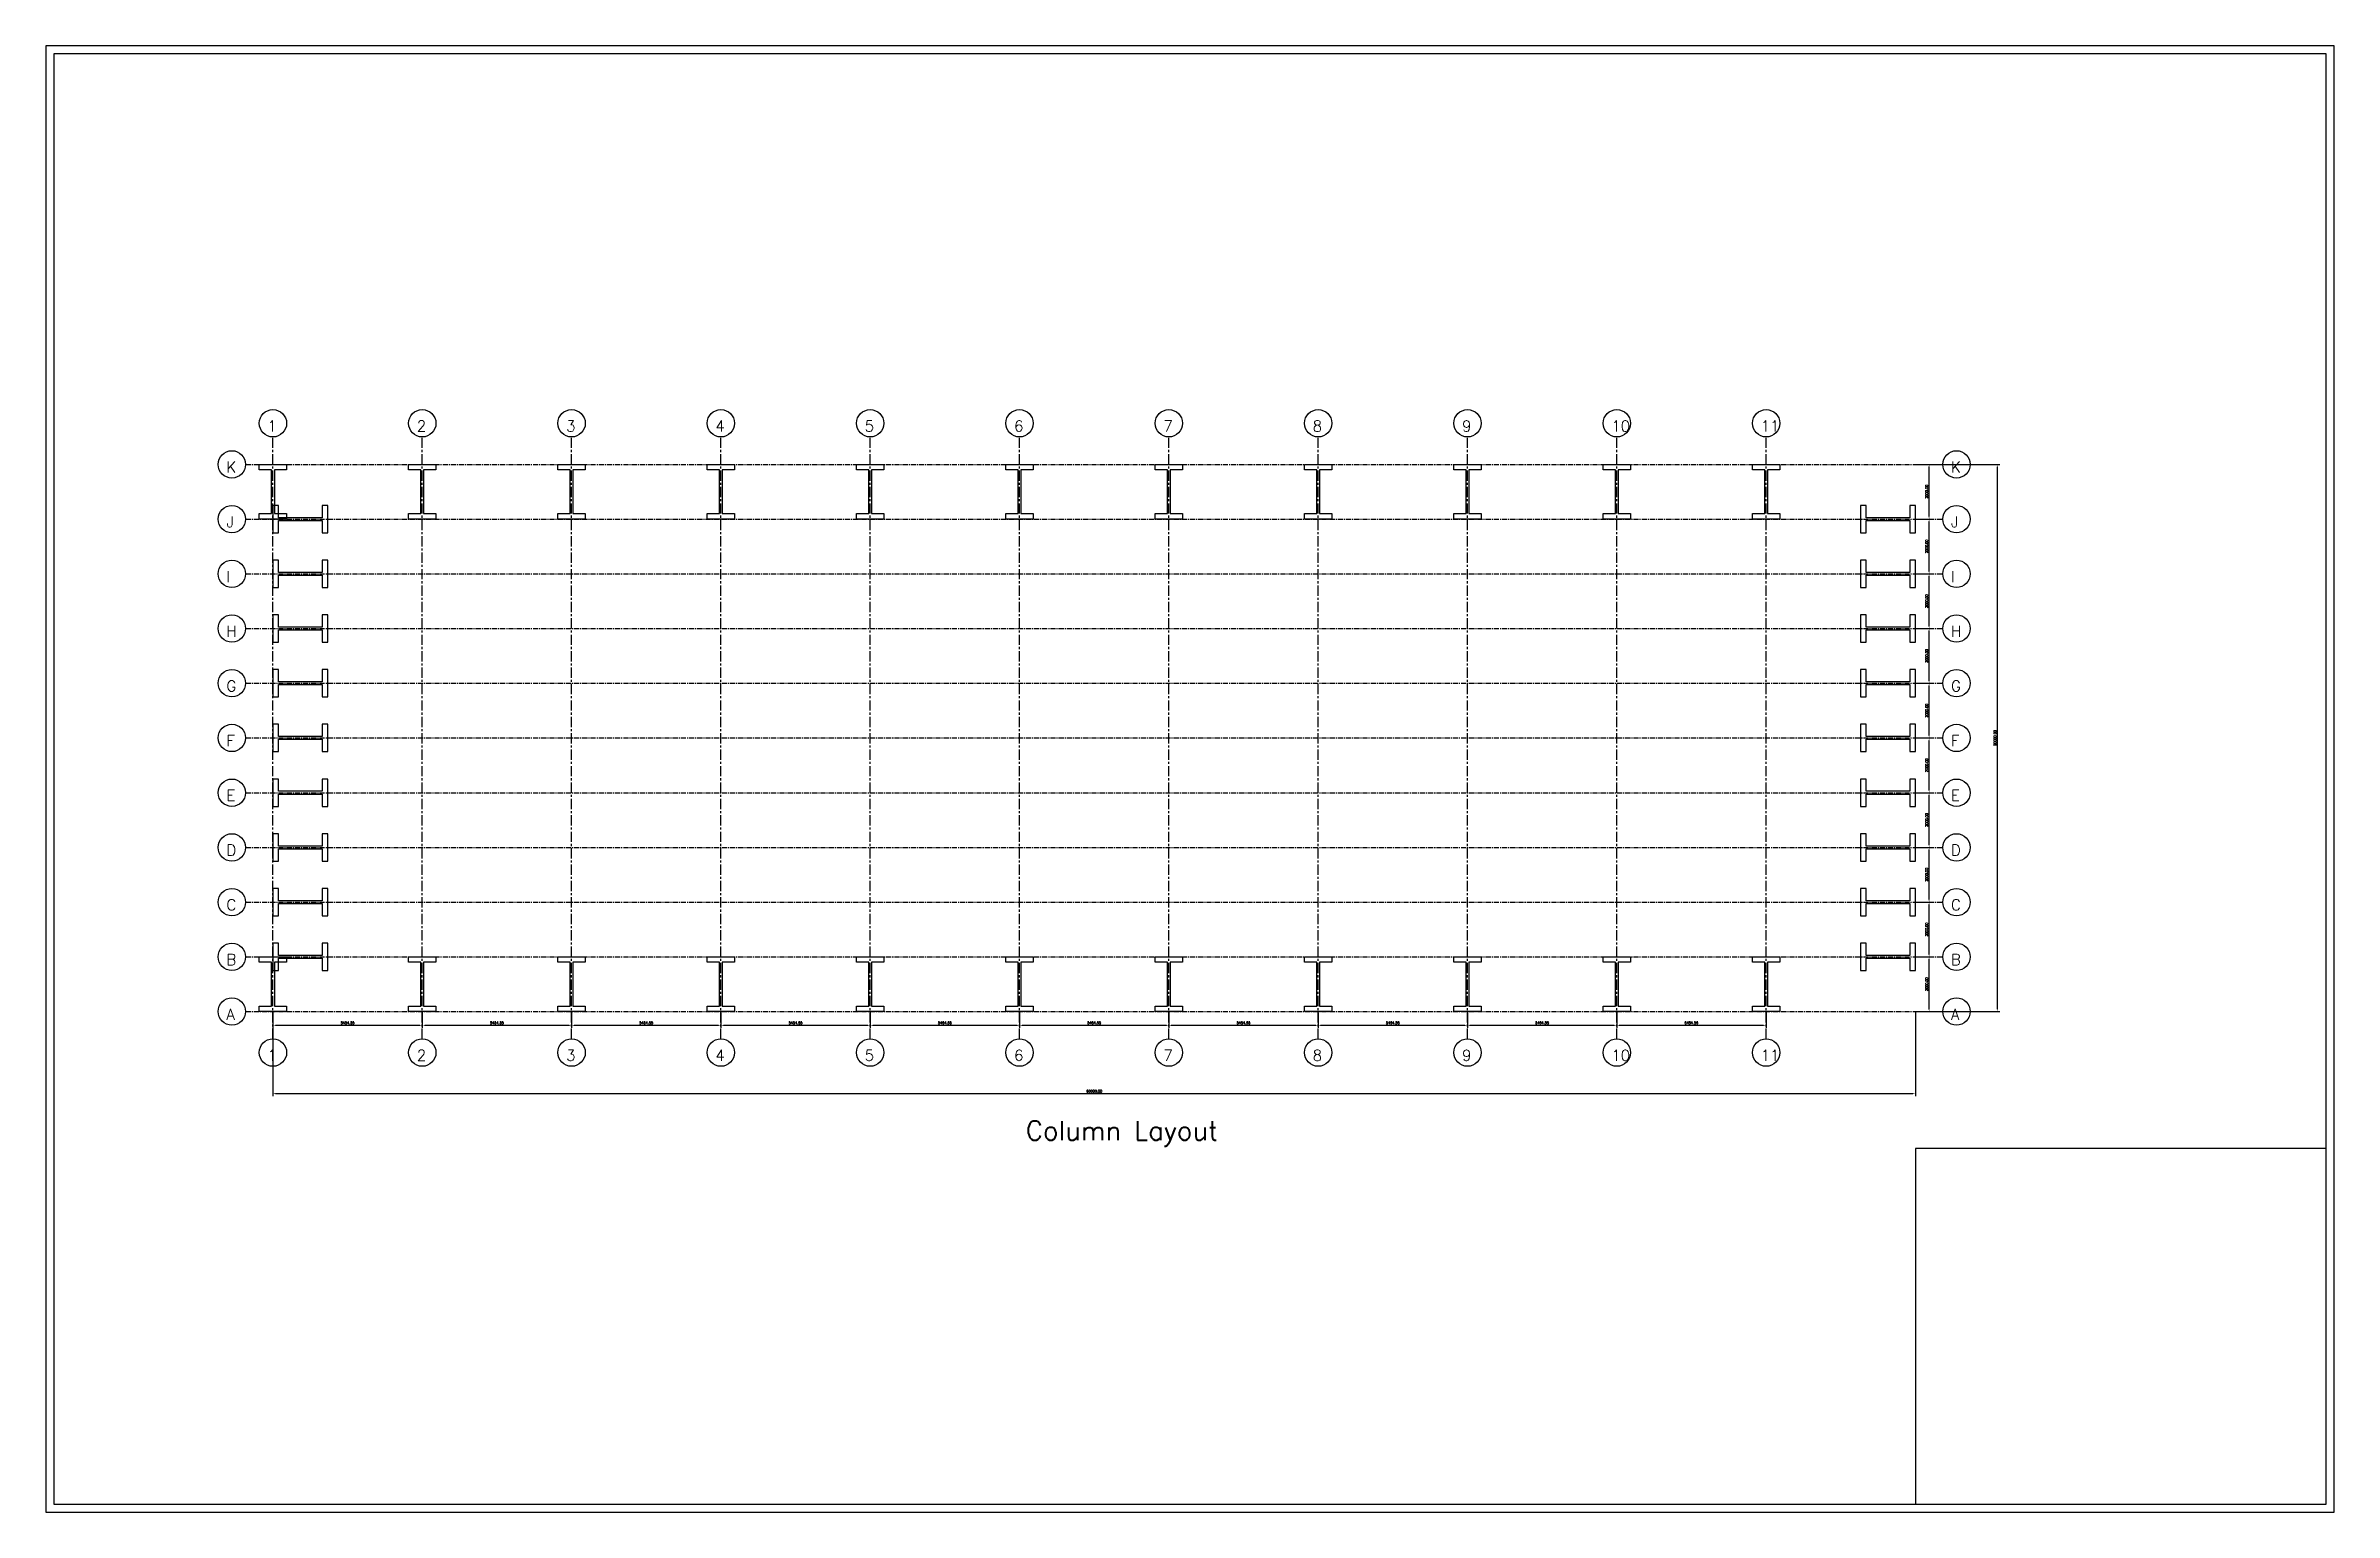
# Model space of a CAD drawing. Extents: x -8300 to 75300, y -18300 to 35300.
import ezdxf

# ---------------------------------------------------------------- set-up
doc = ezdxf.new("R2010")
doc.units = 0
doc.linetypes.add('Center', pattern=[2, 1.25, -0.25, 0.25, -0.25])
for name, color, linetype in [('Border', 3, 'Continuous'), ('Columns', 5, 'Continuous'), ('Dimensions', 6, 'Continuous'), ('Grids', 1, 'Continuous'), ('Text', 2, 'Continuous')]:
    doc.layers.add(name, color=color, linetype=linetype)
doc.styles.get("Standard").update_dxf_attribs({"font": 'simplex.shx'})
doc.dimstyles.new('karim', dxfattribs={"dimscale": 500, "dimtxt": 0.18, "dimasz": 0.18, "dimexe": 0.18, "dimexo": 0.0625, "dimgap": 0.09, "dimtad": 1, "dimzin": 0, "dimdsep": 46, "dimtxsty": 'Standard', "dimcen": 0.09, "dimadec": 0, "dimazin": 0, "dimtfac": 1, "dimtdec": 4, "dimtofl": 0, "dimtmove": 0, "dimatfit": 3, "dimfxl": 1, "dimtolj": 1, "dimtzin": 0, "dimarcsym": 0})

# ---------------------------------------------------------------- blocks, each defined once
blk = doc.blocks.new('Vertical Down I Column')
blk.add_polyline3d([(-500, 0, 0), (-500, 200, 0), (-50, 200, 0), (-50, 1800, 0), (-500, 1800, 0), (-500, 2000, 0), (500, 2000, 0), (500, 1800, 0), (50, 1800, 0), (50, 200, 0), (500, 200, 0), (500, 0, 0), (-500, 0, 0)], close=True)
blk = doc.blocks.new('*D1')
at = {"color": 0, "linetype": 'ByBlock', "lineweight": -2}
for p, q in [((0, -31), (0, -590)), ((90, -500), (5365, -500)), ((5455, -31), (5455, -590))]:
    blk.add_line(p, q, dxfattribs=at)
at = {"color": 0}
for points in [[(0, -500), (90, -485), (90, -515)], [(5455, -500), (5365, -515), (5365, -485)]]:
    blk.add_solid(points, dxfattribs=at)
at = {"layer": 'Defpoints'}
for p in [(0, 0), (5455, 0), (5455, -500)]:
    blk.add_point(p, dxfattribs=at)
at = {"color": 0, "insert": (2727, -455), "char_height": 90, "attachment_point": 8}
blk.add_mtext('5454.55', dxfattribs=at)
blk = doc.blocks.new('*D2')
at = {"color": 0, "linetype": 'ByBlock', "lineweight": -2}
for p, q in [((5455, -31), (5455, -590)), ((5545, -500), (10819, -500)), ((10909, -31), (10909, -590))]:
    blk.add_line(p, q, dxfattribs=at)
at = {"color": 0}
for points in [[(5455, -500), (5545, -485), (5545, -515)], [(10909, -500), (10819, -515), (10819, -485)]]:
    blk.add_solid(points, dxfattribs=at)
at = {"layer": 'Defpoints'}
for p in [(5455, 0), (10909, 0), (10909, -500)]:
    blk.add_point(p, dxfattribs=at)
at = {"color": 0, "insert": (8182, -455), "char_height": 90, "attachment_point": 8}
blk.add_mtext('5454.55', dxfattribs=at)
blk = doc.blocks.new('*D3')
at = {"color": 0, "linetype": 'ByBlock', "lineweight": -2}
for p, q in [((10909, -31), (10909, -590)), ((10999, -500), (16274, -500)), ((16364, -31), (16364, -590))]:
    blk.add_line(p, q, dxfattribs=at)
at = {"color": 0}
for points in [[(10909, -500), (10999, -485), (10999, -515)], [(16364, -500), (16274, -515), (16274, -485)]]:
    blk.add_solid(points, dxfattribs=at)
at = {"layer": 'Defpoints'}
for p in [(10909, 0), (16364, 0), (16364, -500)]:
    blk.add_point(p, dxfattribs=at)
at = {"color": 0, "insert": (13636, -455), "char_height": 90, "attachment_point": 8}
blk.add_mtext('5454.55', dxfattribs=at)
blk = doc.blocks.new('*D4')
at = {"color": 0, "linetype": 'ByBlock', "lineweight": -2}
for p, q in [((16364, -31), (16364, -590)), ((16454, -500), (21728, -500)), ((21818, -31), (21818, -590))]:
    blk.add_line(p, q, dxfattribs=at)
at = {"color": 0}
for points in [[(16364, -500), (16454, -485), (16454, -515)], [(21818, -500), (21728, -515), (21728, -485)]]:
    blk.add_solid(points, dxfattribs=at)
at = {"layer": 'Defpoints'}
for p in [(16364, 0), (21818, 0), (21818, -500)]:
    blk.add_point(p, dxfattribs=at)
at = {"color": 0, "insert": (19091, -455), "char_height": 90, "attachment_point": 8}
blk.add_mtext('5454.55', dxfattribs=at)
blk = doc.blocks.new('*D5')
at = {"color": 0, "linetype": 'ByBlock', "lineweight": -2}
for p, q in [((21818, -31), (21818, -590)), ((21908, -500), (27183, -500)), ((27273, -31), (27273, -590))]:
    blk.add_line(p, q, dxfattribs=at)
at = {"color": 0}
for points in [[(21818, -500), (21908, -485), (21908, -515)], [(27273, -500), (27183, -515), (27183, -485)]]:
    blk.add_solid(points, dxfattribs=at)
at = {"layer": 'Defpoints'}
for p in [(21818, 0), (27273, 0), (27273, -500)]:
    blk.add_point(p, dxfattribs=at)
at = {"color": 0, "insert": (24545, -455), "char_height": 90, "attachment_point": 8}
blk.add_mtext('5454.55', dxfattribs=at)
blk = doc.blocks.new('*D6')
at = {"color": 0, "linetype": 'ByBlock', "lineweight": -2}
for p, q in [((27273, -31), (27273, -590)), ((27363, -500), (32637, -500)), ((32727, -31), (32727, -590))]:
    blk.add_line(p, q, dxfattribs=at)
at = {"color": 0}
for points in [[(27273, -500), (27363, -485), (27363, -515)], [(32727, -500), (32637, -515), (32637, -485)]]:
    blk.add_solid(points, dxfattribs=at)
at = {"layer": 'Defpoints'}
for p in [(27273, 0), (32727, 0), (32727, -500)]:
    blk.add_point(p, dxfattribs=at)
at = {"color": 0, "insert": (30000, -455), "char_height": 90, "attachment_point": 8}
blk.add_mtext('5454.55', dxfattribs=at)
blk = doc.blocks.new('*D7')
at = {"color": 0, "linetype": 'ByBlock', "lineweight": -2}
for p, q in [((32727, -31), (32727, -590)), ((32817, -500), (38092, -500)), ((38182, -31), (38182, -590))]:
    blk.add_line(p, q, dxfattribs=at)
at = {"color": 0}
for points in [[(32727, -500), (32817, -485), (32817, -515)], [(38182, -500), (38092, -515), (38092, -485)]]:
    blk.add_solid(points, dxfattribs=at)
at = {"layer": 'Defpoints'}
for p in [(32727, 0), (38182, 0), (38182, -500)]:
    blk.add_point(p, dxfattribs=at)
at = {"color": 0, "insert": (35455, -455), "char_height": 90, "attachment_point": 8}
blk.add_mtext('5454.55', dxfattribs=at)
blk = doc.blocks.new('*D8')
at = {"color": 0, "linetype": 'ByBlock', "lineweight": -2}
for p, q in [((38182, -31), (38182, -590)), ((38272, -500), (43546, -500)), ((43636, -31), (43636, -590))]:
    blk.add_line(p, q, dxfattribs=at)
at = {"color": 0}
for points in [[(38182, -500), (38272, -485), (38272, -515)], [(43636, -500), (43546, -515), (43546, -485)]]:
    blk.add_solid(points, dxfattribs=at)
at = {"layer": 'Defpoints'}
for p in [(38182, 0), (43636, 0), (43636, -500)]:
    blk.add_point(p, dxfattribs=at)
at = {"color": 0, "insert": (40909, -455), "char_height": 90, "attachment_point": 8}
blk.add_mtext('5454.55', dxfattribs=at)
blk = doc.blocks.new('*D9')
at = {"color": 0, "linetype": 'ByBlock', "lineweight": -2}
for p, q in [((43636, -31), (43636, -590)), ((43726, -500), (49001, -500)), ((49091, -31), (49091, -590))]:
    blk.add_line(p, q, dxfattribs=at)
at = {"color": 0}
for points in [[(43636, -500), (43726, -485), (43726, -515)], [(49091, -500), (49001, -515), (49001, -485)]]:
    blk.add_solid(points, dxfattribs=at)
at = {"layer": 'Defpoints'}
for p in [(43636, 0), (49091, 0), (49091, -500)]:
    blk.add_point(p, dxfattribs=at)
at = {"color": 0, "insert": (46364, -455), "char_height": 90, "attachment_point": 8}
blk.add_mtext('5454.55', dxfattribs=at)
blk = doc.blocks.new('*D10')
at = {"color": 0, "linetype": 'ByBlock', "lineweight": -2}
for p, q in [((49091, -31), (49091, -590)), ((49181, -500), (54455, -500)), ((54545, -31), (54545, -590))]:
    blk.add_line(p, q, dxfattribs=at)
at = {"color": 0}
for points in [[(49091, -500), (49181, -485), (49181, -515)], [(54545, -500), (54455, -515), (54455, -485)]]:
    blk.add_solid(points, dxfattribs=at)
at = {"layer": 'Defpoints'}
for p in [(49091, 0), (54545, 0), (54545, -500)]:
    blk.add_point(p, dxfattribs=at)
at = {"color": 0, "insert": (51818, -455), "char_height": 90, "attachment_point": 8}
blk.add_mtext('5454.55', dxfattribs=at)
blk = doc.blocks.new('Horizontal Left I beam')
blk.add_polyline3d([(0, -500, 0), (200, -500, 0), (200, -50, 0), (1800, -50, 0), (1800, -500, 0), (2000, -500, 0), (2000, 500, 0), (1800, 500, 0), (1800, 50, 0), (200, 50, 0), (200, 500, 0), (0, 500, 0), (0, -500, 0)], close=True)
blk = doc.blocks.new('Horizontal right I Column')
blk.add_polyline3d([(0, -500, 0), (200, -500, 0), (200, -50, 0), (1800, -50, 0), (1800, -500, 0), (2000, -500, 0), (2000, 500, 0), (1800, 500, 0), (1800, 50, 0), (200, 50, 0), (200, 500, 0), (0, 500, 0), (0, -500, 0)], close=True)
blk = doc.blocks.new('*D11')
at = {"color": 0, "linetype": 'ByBlock', "lineweight": -2}
for p, q in [((60031.25, 2000), (60590, 2000)), ((60500, 90), (60500, 1910)), ((60031.25, 0), (60590, 0))]:
    blk.add_line(p, q, dxfattribs=at)
at = {"color": 0}
for points in [[(60500, 2000), (60515, 1910), (60485, 1910)], [(60500, 0), (60485, 90), (60515, 90)]]:
    blk.add_solid(points, dxfattribs=at)
at = {"layer": 'Defpoints'}
for p in [(60000, 2000), (60500, 2000), (60000, 0)]:
    blk.add_point(p, dxfattribs=at)
at = {"color": 0, "insert": (60455, 1000), "char_height": 90, "attachment_point": 8, "rotation": 90}
blk.add_mtext('2000.00', dxfattribs=at)
blk = doc.blocks.new('*D12')
at = {"color": 0, "linetype": 'ByBlock', "lineweight": -2}
for p, q in [((60031.25, 4000), (60590, 4000)), ((60500, 2090), (60500, 3910)), ((60031.25, 2000), (60590, 2000))]:
    blk.add_line(p, q, dxfattribs=at)
at = {"color": 0}
for points in [[(60500, 4000), (60515, 3910), (60485, 3910)], [(60500, 2000), (60485, 2090), (60515, 2090)]]:
    blk.add_solid(points, dxfattribs=at)
at = {"layer": 'Defpoints'}
for p in [(60000, 4000), (60500, 4000), (60000, 2000)]:
    blk.add_point(p, dxfattribs=at)
at = {"color": 0, "insert": (60455, 3000), "char_height": 90, "attachment_point": 8, "rotation": 90}
blk.add_mtext('2000.00', dxfattribs=at)
blk = doc.blocks.new('*D13')
at = {"color": 0, "linetype": 'ByBlock', "lineweight": -2}
for p, q in [((60031.25, 6000), (60590, 6000)), ((60500, 4090), (60500, 5910)), ((60031.25, 4000), (60590, 4000))]:
    blk.add_line(p, q, dxfattribs=at)
at = {"color": 0}
for points in [[(60500, 6000), (60515, 5910), (60485, 5910)], [(60500, 4000), (60485, 4090), (60515, 4090)]]:
    blk.add_solid(points, dxfattribs=at)
at = {"layer": 'Defpoints'}
for p in [(60000, 6000), (60500, 6000), (60000, 4000)]:
    blk.add_point(p, dxfattribs=at)
at = {"color": 0, "insert": (60455, 5000), "char_height": 90, "attachment_point": 8, "rotation": 90}
blk.add_mtext('2000.00', dxfattribs=at)
blk = doc.blocks.new('*D14')
at = {"color": 0, "linetype": 'ByBlock', "lineweight": -2}
for p, q in [((60031.25, 8000), (60590, 8000)), ((60500, 6090), (60500, 7910)), ((60031.25, 6000), (60590, 6000))]:
    blk.add_line(p, q, dxfattribs=at)
at = {"color": 0}
for points in [[(60500, 8000), (60515, 7910), (60485, 7910)], [(60500, 6000), (60485, 6090), (60515, 6090)]]:
    blk.add_solid(points, dxfattribs=at)
at = {"layer": 'Defpoints'}
for p in [(60000, 8000), (60500, 8000), (60000, 6000)]:
    blk.add_point(p, dxfattribs=at)
at = {"color": 0, "insert": (60455, 7000), "char_height": 90, "attachment_point": 8, "rotation": 90}
blk.add_mtext('2000.00', dxfattribs=at)
blk = doc.blocks.new('*D15')
at = {"color": 0, "linetype": 'ByBlock', "lineweight": -2}
for p, q in [((60031.25, 10000), (60590, 10000)), ((60500, 8090), (60500, 9910)), ((60031.25, 8000), (60590, 8000))]:
    blk.add_line(p, q, dxfattribs=at)
at = {"color": 0}
for points in [[(60500, 10000), (60515, 9910), (60485, 9910)], [(60500, 8000), (60485, 8090), (60515, 8090)]]:
    blk.add_solid(points, dxfattribs=at)
at = {"layer": 'Defpoints'}
for p in [(60000, 10000), (60500, 10000), (60000, 8000)]:
    blk.add_point(p, dxfattribs=at)
at = {"color": 0, "insert": (60455, 9000), "char_height": 90, "attachment_point": 8, "rotation": 90}
blk.add_mtext('2000.00', dxfattribs=at)
blk = doc.blocks.new('*D16')
at = {"color": 0, "linetype": 'ByBlock', "lineweight": -2}
for p, q in [((60031.25, 12000), (60590, 12000)), ((60500, 10090), (60500, 11910)), ((60031.25, 10000), (60590, 10000))]:
    blk.add_line(p, q, dxfattribs=at)
at = {"color": 0}
for points in [[(60500, 12000), (60515, 11910), (60485, 11910)], [(60500, 10000), (60485, 10090), (60515, 10090)]]:
    blk.add_solid(points, dxfattribs=at)
at = {"layer": 'Defpoints'}
for p in [(60000, 12000), (60500, 12000), (60000, 10000)]:
    blk.add_point(p, dxfattribs=at)
at = {"color": 0, "insert": (60455, 11000), "char_height": 90, "attachment_point": 8, "rotation": 90}
blk.add_mtext('2000.00', dxfattribs=at)
blk = doc.blocks.new('*D17')
at = {"color": 0, "linetype": 'ByBlock', "lineweight": -2}
for p, q in [((60031.25, 14000), (60590, 14000)), ((60500, 12090), (60500, 13910)), ((60031.25, 12000), (60590, 12000))]:
    blk.add_line(p, q, dxfattribs=at)
at = {"color": 0}
for points in [[(60500, 14000), (60515, 13910), (60485, 13910)], [(60500, 12000), (60485, 12090), (60515, 12090)]]:
    blk.add_solid(points, dxfattribs=at)
at = {"layer": 'Defpoints'}
for p in [(60000, 14000), (60500, 14000), (60000, 12000)]:
    blk.add_point(p, dxfattribs=at)
at = {"color": 0, "insert": (60455, 13000), "char_height": 90, "attachment_point": 8, "rotation": 90}
blk.add_mtext('2000.00', dxfattribs=at)
blk = doc.blocks.new('*D18')
at = {"color": 0, "linetype": 'ByBlock', "lineweight": -2}
for p, q in [((60031.25, 16000), (60590, 16000)), ((60500, 14090), (60500, 15910)), ((60031.25, 14000), (60590, 14000))]:
    blk.add_line(p, q, dxfattribs=at)
at = {"color": 0}
for points in [[(60500, 16000), (60515, 15910), (60485, 15910)], [(60500, 14000), (60485, 14090), (60515, 14090)]]:
    blk.add_solid(points, dxfattribs=at)
at = {"layer": 'Defpoints'}
for p in [(60000, 16000), (60500, 16000), (60000, 14000)]:
    blk.add_point(p, dxfattribs=at)
at = {"color": 0, "insert": (60455, 15000), "char_height": 90, "attachment_point": 8, "rotation": 90}
blk.add_mtext('2000.00', dxfattribs=at)
blk = doc.blocks.new('*D19')
at = {"color": 0, "linetype": 'ByBlock', "lineweight": -2}
for p, q in [((60031.25, 18000), (60590, 18000)), ((60500, 16090), (60500, 17910)), ((60031.25, 16000), (60590, 16000))]:
    blk.add_line(p, q, dxfattribs=at)
at = {"color": 0}
for points in [[(60500, 18000), (60515, 17910), (60485, 17910)], [(60500, 16000), (60485, 16090), (60515, 16090)]]:
    blk.add_solid(points, dxfattribs=at)
at = {"layer": 'Defpoints'}
for p in [(60000, 18000), (60500, 18000), (60000, 16000)]:
    blk.add_point(p, dxfattribs=at)
at = {"color": 0, "insert": (60455, 17000), "char_height": 90, "attachment_point": 8, "rotation": 90}
blk.add_mtext('2000.00', dxfattribs=at)
blk = doc.blocks.new('*D20')
at = {"color": 0, "linetype": 'ByBlock', "lineweight": -2}
for p, q in [((60031.25, 20000), (60590, 20000)), ((60500, 18090), (60500, 19910)), ((60031.25, 18000), (60590, 18000))]:
    blk.add_line(p, q, dxfattribs=at)
at = {"color": 0}
for points in [[(60500, 20000), (60515, 19910), (60485, 19910)], [(60500, 18000), (60485, 18090), (60515, 18090)]]:
    blk.add_solid(points, dxfattribs=at)
at = {"layer": 'Defpoints'}
for p in [(60000, 20000), (60500, 20000), (60000, 18000)]:
    blk.add_point(p, dxfattribs=at)
at = {"color": 0, "insert": (60455, 19000), "char_height": 90, "attachment_point": 8, "rotation": 90}
blk.add_mtext('2000.00', dxfattribs=at)
blk = doc.blocks.new('*D21')
at = {"color": 0, "linetype": 'ByBlock', "lineweight": -2}
for p, q in [((0, -31.25), (0, -3090)), ((60000, -31.25), (60000, -3090)), ((90, -3000), (59910, -3000))]:
    blk.add_line(p, q, dxfattribs=at)
at = {"color": 0}
for points in [[(0, -3000), (90, -2985), (90, -3015)], [(60000, -3000), (59910, -3015), (59910, -2985)]]:
    blk.add_solid(points, dxfattribs=at)
at = {"layer": 'Defpoints'}
for p in [(0, 0), (60000, 0), (60000, -3000)]:
    blk.add_point(p, dxfattribs=at)
at = {"color": 0, "insert": (30000, -2955), "char_height": 90, "attachment_point": 8}
blk.add_mtext('60000.00', dxfattribs=at)
blk = doc.blocks.new('*D22')
at = {"color": 0, "linetype": 'ByBlock', "lineweight": -2}
for p, q in [((60031.25, 20000), (63090, 20000)), ((63000, 90), (63000, 19910)), ((60031.25, 0), (63090, 0))]:
    blk.add_line(p, q, dxfattribs=at)
at = {"color": 0}
for points in [[(63000, 20000), (63015, 19910), (62985, 19910)], [(63000, 0), (62985, 90), (63015, 90)]]:
    blk.add_solid(points, dxfattribs=at)
at = {"layer": 'Defpoints'}
for p in [(60000, 20000), (63000, 20000), (60000, 0)]:
    blk.add_point(p, dxfattribs=at)
at = {"color": 0, "insert": (62955, 10000), "char_height": 90, "attachment_point": 8, "rotation": 90}
blk.add_mtext('20000.00', dxfattribs=at)

msp = doc.modelspace()

# ---------------------------------------------------------------- linework, layer by layer
at = {"layer": 'Border'}
for points in [[(-8300, -18300, 0), (75300, -18300, 0), (75300, 35300, 0), (-8300, 35300, 0), (-8300, -18300, 0)], [(-8000, -18000, 0), (75000, -18000, 0), (75000, 35000, 0), (-8000, 35000, 0), (-8000, -18000, 0)], [(60000, -18000, 0), (75000, -18000, 0), (75000, -5000, 0), (60000, -5000, 0), (60000, -18000, 0)]]:
    msp.add_polyline3d(points, dxfattribs=at)
at = {"layer": 'Grids', "linetype": 'Center', "ltscale": 300}
for p, q in [((0, -1000), (0, 21000)), ((5454.545, -1000), (5454.545, 21000)), ((10909.091, -1000), (10909.091, 21000)), ((16363.636, -1000), (16363.636, 21000)), ((21818.182, -1000), (21818.182, 21000)), ((27272.727, -1000), (27272.727, 21000)), ((32727.273, -1000), (32727.273, 21000)), ((38181.818, -1000), (38181.818, 21000)), ((43636.364, -1000), (43636.364, 21000)), ((49090.909, -1000), (49090.909, 21000)), ((54545.455, -1000), (54545.455, 21000))]:
    msp.add_line(p, q, dxfattribs=at)
at = {"layer": 'Grids', "linetype": 'Center', "ltscale": 150}
for p, q in [((-1000, 20000), (61000, 20000)), ((-1000, 18000), (61000, 18000)), ((-1000, 16000), (61000, 16000)), ((-1000, 14000), (61000, 14000)), ((-1000, 12000), (61000, 12000)), ((-1000, 10000), (61000, 10000)), ((-1000, 8000), (61000, 8000)), ((-1000, 6000), (61000, 6000)), ((-1000, 4000), (61000, 4000)), ((-1000, 2000), (61000, 2000)), ((-1000, 0), (61000, 0))]:
    msp.add_line(p, q, dxfattribs=at)
at = {"layer": 'Grids'}
for centre in [(0, 21500), (5454.545, 21500), (10909.091, 21500), (16363.636, 21500), (21818.182, 21500), (27272.727, 21500), (32727.273, 21500), (38181.818, 21500), (43636.364, 21500), (49090.909, 21500), (54545.455, 21500), (-1500, 20000), (61500, 20000), (-1500, 18000), (61500, 18000), (-1500, 16000), (61500, 16000), (-1500, 14000), (61500, 14000), (-1500, 12000), (61500, 12000), (-1500, 10000), (61500, 10000), (-1500, 8000), (61500, 8000), (-1500, 6000), (61500, 6000), (-1500, 4000), (61500, 4000), (-1500, 2000), (61500, 2000), (-1500, 0), (61500, 0), (0, -1500), (5454.545, -1500), (10909.091, -1500), (16363.636, -1500), (21818.182, -1500), (27272.727, -1500), (32727.273, -1500), (38181.818, -1500), (43636.364, -1500), (49090.909, -1500), (54545.455, -1500)]:
    msp.add_circle(centre, 500, dxfattribs=at)

# ---------------------------------------------------------------- block references
at = {"layer": 'Columns'}
for name, p in [('Vertical Down I Column', (0, 18000)), ('Vertical Down I Column', (5454.545, 18000)), ('Vertical Down I Column', (10909.091, 18000)), ('Vertical Down I Column', (16363.636, 18000)), ('Vertical Down I Column', (21818.182, 18000)), ('Vertical Down I Column', (27272.727, 18000)), ('Vertical Down I Column', (32727.273, 18000)), ('Vertical Down I Column', (38181.818, 18000)), ('Vertical Down I Column', (43636.364, 18000)), ('Vertical Down I Column', (49090.909, 18000)), ('Vertical Down I Column', (54545.455, 18000)), ('Horizontal Left I beam', (0, 18000)), ('Horizontal right I Column', (58000, 18000)), ('Horizontal Left I beam', (0, 16000)), ('Horizontal right I Column', (58000, 16000)), ('Horizontal Left I beam', (0, 14000)), ('Horizontal right I Column', (58000, 14000)), ('Horizontal Left I beam', (0, 12000)), ('Horizontal right I Column', (58000, 12000)), ('Horizontal Left I beam', (0, 10000)), ('Horizontal right I Column', (58000, 10000)), ('Horizontal Left I beam', (0, 8000)), ('Horizontal right I Column', (58000, 8000)), ('Horizontal Left I beam', (0, 6000)), ('Horizontal right I Column', (58000, 6000)), ('Horizontal Left I beam', (0, 4000)), ('Horizontal right I Column', (58000, 4000)), ('Vertical Down I Column', (0, 0)), ('Horizontal Left I beam', (0, 2000)), ('Vertical Down I Column', (5454.545, 0)), ('Vertical Down I Column', (10909.091, 0)), ('Vertical Down I Column', (16363.636, 0)), ('Vertical Down I Column', (21818.182, 0)), ('Vertical Down I Column', (27272.727, 0)), ('Vertical Down I Column', (32727.273, 0)), ('Vertical Down I Column', (38181.818, 0)), ('Vertical Down I Column', (43636.364, 0)), ('Vertical Down I Column', (49090.909, 0)), ('Vertical Down I Column', (54545.455, 0)), ('Horizontal right I Column', (58000, 2000))]:
    msp.add_blockref(name, p, dxfattribs=at)

# ---------------------------------------------------------------- texts
at = {"layer": 'Text', "char_height": 400, "attachment_point": 1}
for s, insert in [('1', (-200, 21600)), ('2', (5254.545, 21600)), ('3', (10709.091, 21600)), ('4', (16163.636, 21600)), ('5', (21618.182, 21600)), ('6', (27072.727, 21600)), ('7', (32527.273, 21600)), ('8', (37981.818, 21600)), ('9', (43436.364, 21600)), ('10', (48890.909, 21600)), ('11', (54345.455, 21600)), ('K', (-1700, 20100)), ('K', (61300, 20100)), ('J', (-1700, 18100)), ('J', (61300, 18100)), ('I', (-1700, 16100)), ('I', (61300, 16100)), ('H', (-1700, 14100)), ('H', (61300, 14100)), ('G', (-1700, 12100)), ('G', (61300, 12100)), ('F', (-1700, 10100)), ('F', (61300, 10100)), ('E', (-1700, 8100)), ('E', (61300, 8100)), ('D', (-1700, 6100)), ('D', (61300, 6100)), ('C', (-1700, 4100)), ('C', (61300, 4100)), ('B', (-1700, 2100)), ('B', (61300, 2100)), ('A', (-1700, 100)), ('A', (61300, 100)), ('1', (-200, -1400)), ('2', (5254.545, -1400)), ('3', (10709.091, -1400)), ('4', (16163.636, -1400)), ('5', (21618.182, -1400)), ('6', (27072.727, -1400)), ('7', (32527.273, -1400)), ('8', (37981.818, -1400)), ('9', (43436.364, -1400)), ('10', (48890.909, -1400)), ('11', (54345.455, -1400))]:
    msp.add_mtext(s, dxfattribs=dict(at, insert=insert))
at = {"layer": 'Text', "insert": (27500, -4000), "char_height": 700, "width": 10000, "attachment_point": 1}
msp.add_mtext('Column Layout', dxfattribs=at)

# ---------------------------------------------------------------- dimensions: what is measured, and where the dimension line sits
at = {"layer": 'Dimensions'}
for p1, p2, distance, picture, middle in [((60000, 18000), (60000, 20000), -500, '*D20', (60500, 19000)), ((60000, 0), (60000, 20000), -3000, '*D22', (63000, 10000)), ((60000, 16000), (60000, 18000), -500, '*D19', (60500, 17000)), ((60000, 14000), (60000, 16000), -500, '*D18', (60500, 15000)), ((60000, 12000), (60000, 14000), -500, '*D17', (60500, 13000)), ((60000, 10000), (60000, 12000), -500, '*D16', (60500, 11000)), ((60000, 8000), (60000, 10000), -500, '*D15', (60500, 9000)), ((60000, 6000), (60000, 8000), -500, '*D14', (60500, 7000)), ((60000, 4000), (60000, 6000), -500, '*D13', (60500, 5000)), ((60000, 2000), (60000, 4000), -500, '*D12', (60500, 3000)), ((60000, 0), (60000, 2000), -500, '*D11', (60500, 1000)), ((0, 0), (5454.5455, 0), -500, '*D1', (2727.2727, -500)), ((0, 0), (60000, 0), -3000, '*D21', (30000, -3000)), ((5454.545, 0), (10909.091, 0), -500, '*D2', (8181.818, -500)), ((10909.0909, 0), (16363.6364, 0), -500, '*D3', (13636.3636, -500)), ((16363.636, 0), (21818.182, 0), -500, '*D4', (19090.909, -500)), ((21818.1818, 0), (27272.7273, 0), -500, '*D5', (24545.4545, -500)), ((27272.727, 0), (32727.273, 0), -500, '*D6', (30000, -500)), ((32727.2727, 0), (38181.8182, 0), -500, '*D7', (35454.5455, -500)), ((38181.818, 0), (43636.364, 0), -500, '*D8', (40909.091, -500)), ((43636.3636, 0), (49090.9091, 0), -500, '*D9', (46363.6364, -500)), ((49090.909, 0), (54545.455, 0), -500, '*D10', (51818.182, -500))]:
    dim = msp.add_aligned_dim(p1=p1, p2=p2, distance=distance, dimstyle='karim', override={"dimpost": '<>'}, dxfattribs=at)
    dim.commit()
    dim.dimension.update_dxf_attribs({"geometry": picture, "text_midpoint": middle})

doc.saveas('drawing.dxf')
